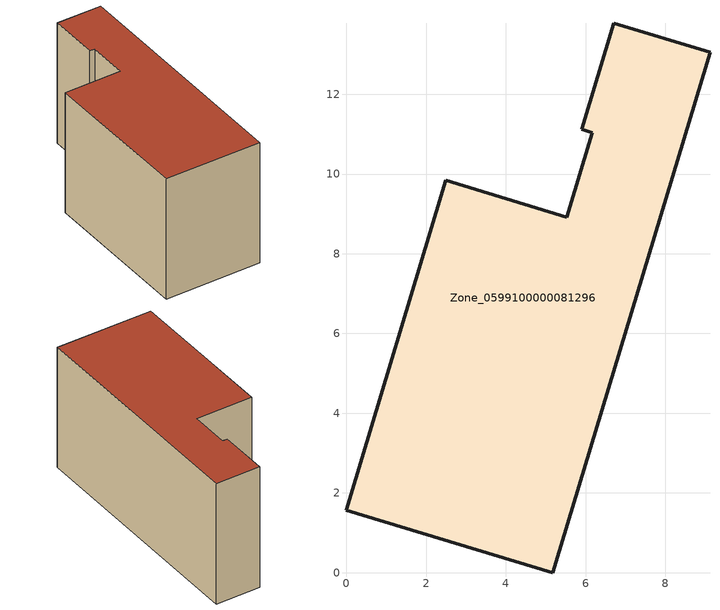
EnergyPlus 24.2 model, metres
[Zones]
Zone_0599100000081296
 floor ground (C_G): 0,1.57 2.49,9.84 5.52,8.92 6.16,11.03 5.9,11.12 6.71,13.78 9.12,13.05 5.17,0 z0
 wall outside (C_F): 2.49,9.84 0,1.57 5.17,0 9.12,13.05 6.71,13.78 5.9,11.12 6.16,11.03 5.52,8.92 2.49,9.84 z0:7.07
 roof outside (C_R): 6.16,11.03 5.52,8.92 2.49,9.84 0,1.57 5.17,0 9.12,13.05 6.71,13.78 5.9,11.12 z7.07
[BUILDING]
Pand.0599100000081296: North Axis=0; Terrain=City; Loads Convergence Tolerance Value=0.04; Temperature Convergence Tolerance Value=0.4; Solar Distribution=FullExterior; Maximum Number of Warmup Days=25; Minimum Number of Warmup Days=1
[Site:Location]
Rotterdam.The.Hague.AP_ZH_NLD Design_Conditions: Latitude=51.96; Longitude=4.45; Time Zone=1; Elevation=-4.5
[SITE:GROUNDTEMPERATURE:BUILDINGSURFACE]
18, 18, 18, 18, 18, 18, 18, 18, 18, 18, 18, 18
[MATERIAL] Thermal Absorptance=0.9; Solar Absorptance=0.7; Visible Absorptance=0.7
Name | Roughness | Thickness | Conductivity | Density | Specific Heat
G.TI.1975-1991 | MediumSmooth | 0.15 | 0.288461 | 540 | 1210
F.TI.1975-1991 | Rough | 0.3 | 0.230769 | 1920 | 840
R.TI.1975-1991 | MediumRough | 0.2 | 0.153846 | 1500 | 1000
[CONSTRUCTION]
C_G: G.TI.1975-1991
C_F: F.TI.1975-1991
C_R: R.TI.1975-1991
[ZONE]
Zone_0599100000081296: Type=1; Multiplier=1; Ceiling Height=Autocalculate; Volume=Autocalculate; Floor Area=autocalculate; Part of Total Floor Area=Yes
[ZONEINFILTRATION:DESIGNFLOWRATE]
Infil_Zone_0599100000081296: Zone or ZoneList or Space or SpaceList=Zone_0599100000081296; Schedule=AlwaysOn; Design Flow Rate Calculation Method=Flow/Area; Flow Rate per Floor Area=0.003; Constant Term Coefficient=1; Temperature Term Coefficient=0; Velocity Term Coefficient=0; Velocity Squared Term Coefficient=0
[HVACTEMPLATE:ZONE:IDEALLOADSAIRSYSTEM]
Zone_0599100000081296: Maximum Heating Supply Air Temperature=50; Minimum Cooling Supply Air Temperature=13; Maximum Heating Supply Air Humidity Ratio=0.0156; Minimum Cooling Supply Air Humidity Ratio=0.0077; Heating Limit=NoLimit; Cooling Limit=NoLimit; Dehumidification Control Type=ConstantSensibleHeatRatio; Cooling Sensible Heat Ratio=0.7; Dehumidification Setpoint=60; Humidification Control Type=None; Humidification Setpoint=30; Outdoor Air Method=None; Outdoor Air Flow Rate per Person=0.00944; Outdoor Air Flow Rate per Zone Floor Area=0; Outdoor Air Flow Rate per Zone=0; Demand Controlled Ventilation Type=None; Outdoor Air Economizer Type=NoEconomizer; Heat Recovery Type=None; Sensible Heat Recovery Effectiveness=0.7; Latent Heat Recovery Effectiveness=0.65
[ZONECONTROL:THERMOSTAT]
ThermostatControl_Zone_0599100000081296: Zone or ZoneList=Zone_0599100000081296; Control Type Schedule=DualSetpointControlType; Control 1=Thermostat_Zone_0599100000081296; Temperature Difference Between Cutout And Setpoint=0
[THERMOSTATSETPOINT:DUALSETPOINT]
Thermostat_Zone_0599100000081296: Heating Setpoint Temperature Schedule=HeatingSetpoint_Zone_0599100000081296; Cooling Setpoint Temperature Schedule=CoolingSetpoint_Zone_0599100000081296
[SCHEDULE:COMPACT]
HeatingSetpoint_Zone_0599100000081296: Through: 12/31, For: AllDays, Until: 24:00, 21
CoolingSetpoint_Zone_0599100000081296: Through: 12/31, For: AllDays, Until: 24:00, 24
DualSetpointControlType: Through: 12/31, For: AllDays, Until: 24:00, 4
AlwaysOn: Through: 12/31, For: AllDays, Until: 24:00, 1
